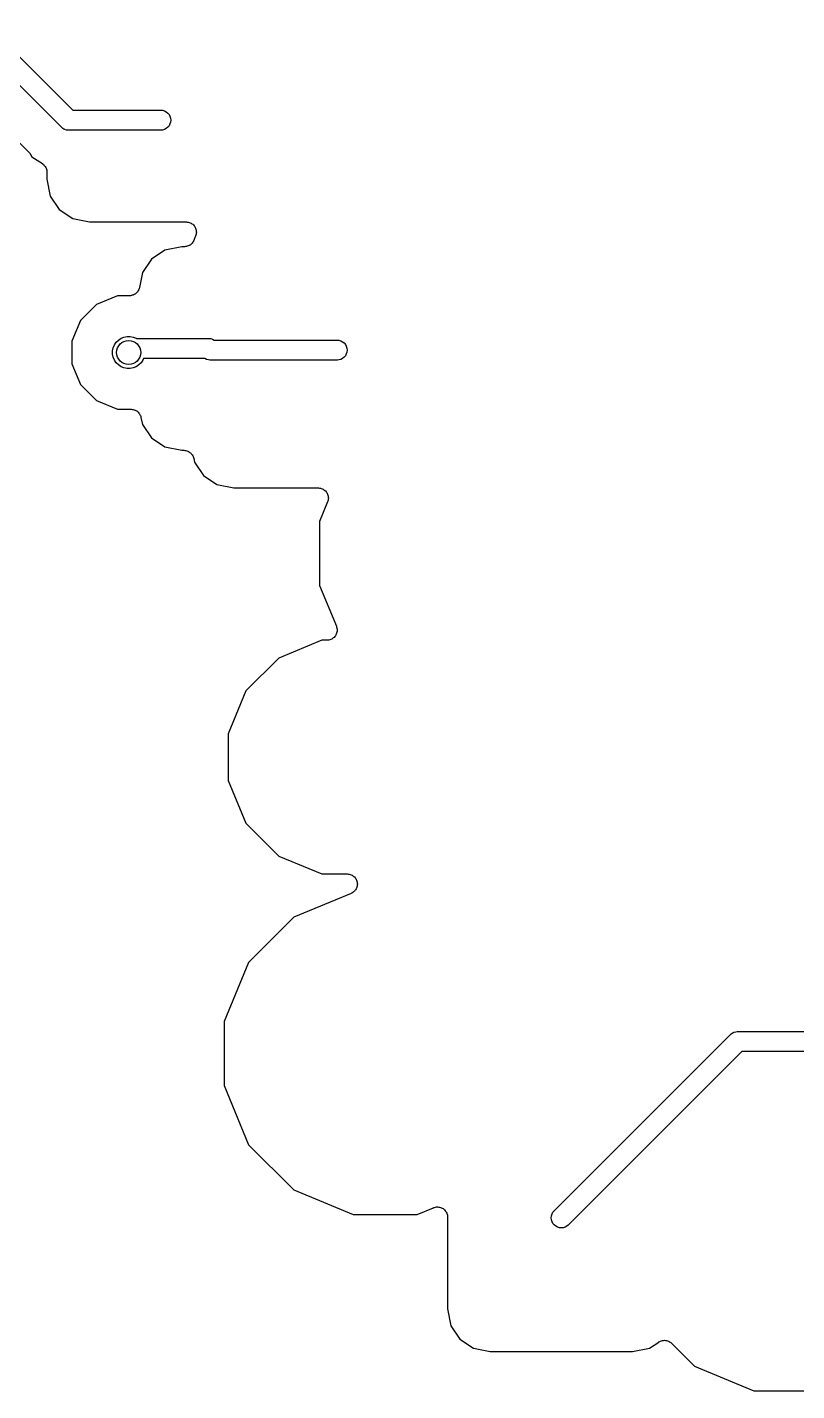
# Model space of a CAD drawing. Extents: x 0.4 to 11.3, y -7.9 to -0.4.
# Drawn here: x 6.245 to 6.624, y -5.183 to -4.513 of the extents above; entities that cross this region are included whole.
import ezdxf

# ---------------------------------------------------------------- set-up
doc = ezdxf.new("R2010")
doc.units = 0
doc.header["$MEASUREMENT"] = 0
doc.layers.add('BLACK', color=7, linetype='CONTINUOUS')

msp = doc.modelspace()

# ---------------------------------------------------------------- linework, layer by layer
at = {"layer": 'BLACK', "linetype": 'CONTINUOUS'}
for p, q in [((6.22708, -4.51342), (6.26779, -4.55413)), ((6.2621, -4.56236), (6.22139, -4.52165)), ((6.21457, -4.54312), (6.24604, -4.57459)), ((6.26779, -4.55413), (6.31127, -4.55413)), ((6.31127, -4.55413), (6.31199, -4.55421)), ((6.31199, -4.55421), (6.31292, -4.55449)), ((6.31292, -4.55449), (6.31377, -4.55494)), ((6.31377, -4.55494), (6.31452, -4.55556)), ((6.31452, -4.55556), (6.31514, -4.55631)), ((6.26225, -4.56255), (6.2621, -4.56236)), ((6.31514, -4.5618), (6.31452, -4.56255)), ((6.31514, -4.55631), (6.31559, -4.55716)), ((6.31559, -4.56095), (6.31514, -4.5618)), ((6.31559, -4.55716), (6.31587, -4.55809)), ((6.31587, -4.56002), (6.31559, -4.56095)), ((6.31587, -4.55809), (6.31597, -4.55906)), ((6.31597, -4.55906), (6.31587, -4.56002)), ((6.26244, -4.56271), (6.26225, -4.56255)), ((6.263, -4.56317), (6.26244, -4.56271)), ((6.26346, -4.56341), (6.263, -4.56317)), ((6.26386, -4.56362), (6.26346, -4.56341)), ((6.26478, -4.56391), (6.26386, -4.56362)), ((6.26551, -4.56398), (6.26478, -4.56391)), ((6.26575, -4.564), (6.26551, -4.56398)), ((6.26551, -4.56398), (6.26551, -4.56398)), ((6.26599, -4.56398), (6.26575, -4.564)), ((6.31127, -4.56398), (6.26599, -4.56398)), ((6.31199, -4.56391), (6.31127, -4.56398)), ((6.31292, -4.56362), (6.31199, -4.56391)), ((6.31377, -4.56317), (6.31292, -4.56362)), ((6.31452, -4.56255), (6.31377, -4.56317)), ((6.24604, -4.57459), (6.24609, -4.57464)), ((6.24609, -4.57464), (6.24638, -4.575)), ((6.24638, -4.575), (6.24666, -4.57535)), ((6.24666, -4.57535), (6.24778, -4.57702)), ((6.24778, -4.57702), (6.25288, -4.58043)), ((6.25288, -4.58043), (6.2529, -4.58044)), ((6.2529, -4.58044), (6.2529, -4.58044)), ((6.2529, -4.58044), (6.2529, -4.58044)), ((6.2529, -4.58044), (6.25294, -4.58047)), ((6.25294, -4.58047), (6.25329, -4.58077)), ((6.25329, -4.58077), (6.25365, -4.58106)), ((6.25365, -4.58106), (6.25366, -4.58108)), ((6.25366, -4.58108), (6.25368, -4.5811)), ((6.25368, -4.5811), (6.25397, -4.58146)), ((6.25397, -4.58146), (6.25427, -4.58182)), ((6.25427, -4.58182), (6.25428, -4.58184)), ((6.25428, -4.58184), (6.25429, -4.58186)), ((6.25429, -4.58186), (6.25451, -4.58227)), ((6.25451, -4.58227), (6.25472, -4.58268)), ((6.25472, -4.58268), (6.25473, -4.5827)), ((6.25473, -4.5827), (6.25474, -4.58273)), ((6.25474, -4.58273), (6.25487, -4.58317)), ((6.25487, -4.58317), (6.25501, -4.58361)), ((6.25501, -4.58361), (6.25501, -4.58364)), ((6.25501, -4.58364), (6.25501, -4.58366)), ((6.25501, -4.58366), (6.25506, -4.58412)), ((6.25506, -4.58412), (6.2551, -4.58459)), ((6.2551, -4.58459), (6.2551, -4.58809)), ((6.2551, -4.58809), (6.25675, -4.59639)), ((6.25675, -4.59639), (6.26117, -4.603)), ((6.26117, -4.603), (6.26779, -4.60742)), ((6.26779, -4.60742), (6.27608, -4.60907)), ((6.27608, -4.60907), (6.32356, -4.60907)), ((6.32356, -4.60907), (6.32361, -4.60907)), ((6.32361, -4.60907), (6.32361, -4.60907)), ((6.32361, -4.60907), (6.32361, -4.60907)), ((6.32361, -4.60907), (6.32363, -4.60907)), ((6.32363, -4.60907), (6.32411, -4.60913)), ((6.32411, -4.60913), (6.32458, -4.60918)), ((6.32458, -4.60918), (6.32459, -4.60918)), ((6.32459, -4.60918), (6.3246, -4.60918)), ((6.3246, -4.60918), (6.32506, -4.60933)), ((6.32506, -4.60933), (6.32551, -4.60947)), ((6.32551, -4.60947), (6.32552, -4.60947)), ((6.32552, -4.60947), (6.32553, -4.60948)), ((6.32553, -4.60948), (6.32595, -4.60971)), ((6.32595, -4.60971), (6.32637, -4.60993)), ((6.32637, -4.60993), (6.32637, -4.60994)), ((6.32637, -4.60994), (6.32638, -4.60995)), ((6.32638, -4.60995), (6.32675, -4.61025)), ((6.32675, -4.61025), (6.32712, -4.61056)), ((6.32712, -4.61056), (6.32712, -4.61057)), ((6.32712, -4.61057), (6.32713, -4.61057)), ((6.32713, -4.61057), (6.32743, -4.61095)), ((6.32743, -4.61095), (6.32773, -4.61132)), ((6.32773, -4.61132), (6.32774, -4.61133)), ((6.32774, -4.61133), (6.32774, -4.61133)), ((6.32774, -4.61133), (6.32796, -4.61176)), ((6.32817, -4.61601), (6.32794, -4.61643)), ((6.32796, -4.61176), (6.32819, -4.61218)), ((6.32818, -4.61599), (6.32817, -4.616)), ((6.32817, -4.616), (6.32817, -4.61601)), ((6.32831, -4.61554), (6.32818, -4.61599)), ((6.32819, -4.61218), (6.32819, -4.61219)), ((6.32819, -4.61219), (6.3282, -4.6122)), ((6.3282, -4.6122), (6.32833, -4.61265)), ((6.32846, -4.61508), (6.32831, -4.61554)), ((6.32833, -4.61265), (6.32847, -4.61311)), ((6.32851, -4.61458), (6.32846, -4.61506)), ((6.32846, -4.61506), (6.32846, -4.61507)), ((6.32846, -4.61507), (6.32846, -4.61508)), ((6.32847, -4.61311), (6.32847, -4.61313)), ((6.32847, -4.61313), (6.32847, -4.61314)), ((6.32847, -4.61314), (6.32851, -4.61361)), ((6.32851, -4.61361), (6.32856, -4.61409)), ((6.32856, -4.61411), (6.32851, -4.61458)), ((6.32856, -4.61409), (6.32856, -4.6141)), ((6.32856, -4.6141), (6.32856, -4.61411)), ((6.32136, -4.62124), (6.31306, -4.62289)), ((6.32267, -4.62124), (6.32136, -4.62124)), ((6.32314, -4.6212), (6.32267, -4.62124)), ((6.3236, -4.62115), (6.32314, -4.6212)), ((6.32362, -4.62115), (6.3236, -4.62115)), ((6.32364, -4.62115), (6.32362, -4.62115)), ((6.32409, -4.62101), (6.32364, -4.62115)), ((6.32454, -4.62088), (6.32409, -4.62101)), ((6.32456, -4.62087), (6.32454, -4.62088)), ((6.32458, -4.62087), (6.32456, -4.62087)), ((6.32499, -4.62065), (6.32458, -4.62087)), ((6.3254, -4.62043), (6.32499, -4.62065)), ((6.32542, -4.62042), (6.3254, -4.62043)), ((6.32544, -4.62041), (6.32542, -4.62042)), ((6.3258, -4.62011), (6.32544, -4.62041)), ((6.32616, -4.61982), (6.3258, -4.62011)), ((6.32618, -4.6198), (6.32616, -4.61982)), ((6.32619, -4.61979), (6.32618, -4.6198)), ((6.32649, -4.61943), (6.32619, -4.61979)), ((6.32679, -4.61907), (6.32649, -4.61943)), ((6.3268, -4.61905), (6.32679, -4.61907)), ((6.32681, -4.61904), (6.3268, -4.61905)), ((6.32704, -4.61863), (6.32681, -4.61904)), ((6.32726, -4.61822), (6.32704, -4.61863)), ((6.32727, -4.6182), (6.32726, -4.61822)), ((6.32728, -4.61818), (6.32727, -4.6182)), ((6.32742, -4.61773), (6.32728, -4.61818)), ((6.32756, -4.61729), (6.32742, -4.61773)), ((6.32757, -4.61725), (6.32756, -4.61729)), ((6.32762, -4.617), (6.32757, -4.61722)), ((6.32757, -4.61722), (6.32757, -4.61725)), ((6.32757, -4.61725), (6.32757, -4.61725)), ((6.32757, -4.61725), (6.32757, -4.61725)), ((6.32772, -4.61685), (6.32762, -4.617)), ((6.32794, -4.61643), (6.32772, -4.61685)), ((6.30645, -4.62731), (6.30203, -4.63393)), ((6.31306, -4.62289), (6.30645, -4.62731)), ((6.30203, -4.63393), (6.30055, -4.64133)), ((6.30002, -4.64274), (6.2998, -4.64315)), ((6.30024, -4.64233), (6.30002, -4.64274)), ((6.30025, -4.64231), (6.30024, -4.64233)), ((6.30026, -4.64229), (6.30025, -4.64231)), ((6.3004, -4.64185), (6.30026, -4.64229)), ((6.30054, -4.6414), (6.3004, -4.64185)), ((6.30055, -4.64136), (6.30054, -4.6414)), ((6.30055, -4.64133), (6.30055, -4.64136)), ((6.30055, -4.64136), (6.30055, -4.64136)), ((6.30055, -4.64136), (6.30055, -4.64136)), ((6.28973, -4.64535), (6.27949, -4.6496)), ((6.29565, -4.64535), (6.28973, -4.64535)), ((6.29612, -4.64531), (6.29565, -4.64535)), ((6.29658, -4.64527), (6.29612, -4.64531)), ((6.2966, -4.64526), (6.29658, -4.64527)), ((6.29662, -4.64526), (6.2966, -4.64526)), ((6.29707, -4.64512), (6.29662, -4.64526)), ((6.29752, -4.64499), (6.29707, -4.64512)), ((6.29754, -4.64498), (6.29752, -4.64499)), ((6.29756, -4.64498), (6.29754, -4.64498)), ((6.29797, -4.64476), (6.29756, -4.64498)), ((6.29838, -4.64454), (6.29797, -4.64476)), ((6.2984, -4.64453), (6.29838, -4.64454)), ((6.29842, -4.64452), (6.2984, -4.64453)), ((6.29878, -4.64422), (6.29842, -4.64452)), ((6.29915, -4.64393), (6.29878, -4.64422)), ((6.29916, -4.64391), (6.29915, -4.64393)), ((6.29917, -4.6439), (6.29916, -4.64391)), ((6.29947, -4.64354), (6.29917, -4.6439)), ((6.29977, -4.64318), (6.29947, -4.64354)), ((6.29978, -4.64317), (6.29977, -4.64318)), ((6.2998, -4.64315), (6.29978, -4.64317)), ((6.27949, -4.6496), (6.27165, -4.65744)), ((6.27165, -4.65744), (6.2674, -4.66768)), ((6.2674, -4.66768), (6.2674, -4.67877)), ((6.2877, -4.67093), (6.2883, -4.6695)), ((6.2883, -4.6695), (6.28916, -4.66821)), ((6.28916, -4.66821), (6.29026, -4.66711)), ((6.29026, -4.66711), (6.29155, -4.66625)), ((6.29155, -4.66625), (6.29298, -4.66566)), ((6.29298, -4.66566), (6.2945, -4.66535)), ((6.2945, -4.66535), (6.29605, -4.66535)), ((6.29605, -4.66535), (6.29757, -4.66566)), ((6.29757, -4.66566), (6.29901, -4.66625)), ((6.29901, -4.66625), (6.29914, -4.66634)), ((6.29914, -4.66634), (6.3344, -4.66634)), ((6.3344, -4.66634), (6.33465, -4.66631)), ((6.33465, -4.66631), (6.33489, -4.66634)), ((6.33489, -4.66634), (6.33489, -4.66634)), ((6.33489, -4.66634), (6.33561, -4.66641)), ((6.33561, -4.66641), (6.33654, -4.66669)), ((6.33654, -4.66669), (6.33735, -4.66713)), ((6.33735, -4.66713), (6.39788, -4.66713)), ((6.39788, -4.66713), (6.3986, -4.6672)), ((6.3986, -4.6672), (6.39953, -4.66748)), ((6.39953, -4.66748), (6.40039, -4.66794)), ((6.40039, -4.66794), (6.40113, -4.66855)), ((6.40113, -4.66855), (6.40175, -4.6693)), ((6.40175, -4.6693), (6.40221, -4.67015)), ((6.2874, -4.67245), (6.2877, -4.67093)), ((6.2874, -4.674), (6.2874, -4.67245)), ((6.2877, -4.67553), (6.2874, -4.674)), ((6.2883, -4.67696), (6.2877, -4.67553)), ((6.30258, -4.67618), (6.30225, -4.67696)), ((6.33273, -4.67618), (6.30258, -4.67618)), ((6.33354, -4.67662), (6.33273, -4.67618)), ((6.40039, -4.67616), (6.39953, -4.67662)), ((6.40113, -4.67554), (6.40039, -4.67616)), ((6.40175, -4.67479), (6.40113, -4.67554)), ((6.40221, -4.67394), (6.40175, -4.67479)), ((6.40221, -4.67015), (6.40249, -4.67108)), ((6.40249, -4.67301), (6.40221, -4.67394)), ((6.40249, -4.67108), (6.40258, -4.67205)), ((6.40258, -4.67205), (6.40249, -4.67301)), ((6.2674, -4.67877), (6.27165, -4.68902)), ((6.28916, -4.67825), (6.2883, -4.67696)), ((6.29026, -4.67934), (6.28916, -4.67825)), ((6.29155, -4.68021), (6.29026, -4.67934)), ((6.29298, -4.6808), (6.29155, -4.68021)), ((6.2945, -4.6811), (6.29298, -4.6808)), ((6.29605, -4.6811), (6.2945, -4.6811)), ((6.29757, -4.6808), (6.29605, -4.6811)), ((6.29901, -4.68021), (6.29757, -4.6808)), ((6.3003, -4.67934), (6.29901, -4.68021)), ((6.30139, -4.67825), (6.3003, -4.67934)), ((6.30225, -4.67696), (6.30139, -4.67825)), ((6.33447, -4.6769), (6.33354, -4.67662)), ((6.33519, -4.67697), (6.33447, -4.6769)), ((6.33543, -4.67699), (6.33519, -4.67697)), ((6.33519, -4.67697), (6.33519, -4.67697)), ((6.33567, -4.67697), (6.33543, -4.67699)), ((6.39788, -4.67697), (6.33567, -4.67697)), ((6.3986, -4.6769), (6.39788, -4.67697)), ((6.39953, -4.67662), (6.3986, -4.6769)), ((6.27165, -4.68902), (6.27949, -4.69686)), ((6.27949, -4.69686), (6.28973, -4.7011)), ((6.28973, -4.7011), (6.29643, -4.7011)), ((6.29643, -4.7011), (6.29646, -4.7011)), ((6.29646, -4.7011), (6.29646, -4.7011)), ((6.29646, -4.7011), (6.29647, -4.7011)), ((6.29647, -4.7011), (6.2965, -4.7011)), ((6.2965, -4.7011), (6.29697, -4.70116)), ((6.29697, -4.70116), (6.29743, -4.7012)), ((6.29743, -4.7012), (6.29745, -4.70121)), ((6.29745, -4.70121), (6.29747, -4.70121)), ((6.29747, -4.70121), (6.29792, -4.70135)), ((6.29792, -4.70135), (6.29837, -4.70149)), ((6.29837, -4.70149), (6.29838, -4.7015)), ((6.29838, -4.7015), (6.2984, -4.70151)), ((6.2984, -4.70151), (6.29881, -4.70173)), ((6.29881, -4.70173), (6.29923, -4.70195)), ((6.29923, -4.70195), (6.29924, -4.70197)), ((6.29924, -4.70197), (6.29926, -4.70198)), ((6.29926, -4.70198), (6.29962, -4.70228)), ((6.29962, -4.70228), (6.29998, -4.70258)), ((6.29998, -4.70258), (6.29999, -4.70259)), ((6.29999, -4.70259), (6.30001, -4.7026)), ((6.30001, -4.7026), (6.3003, -4.70297)), ((6.3003, -4.70297), (6.3006, -4.70333)), ((6.3006, -4.70333), (6.3006, -4.70335)), ((6.3006, -4.70335), (6.30062, -4.70336)), ((6.30062, -4.70336), (6.30084, -4.70378)), ((6.30084, -4.70378), (6.30105, -4.70419)), ((6.30105, -4.70419), (6.30106, -4.70421)), ((6.30106, -4.70421), (6.30107, -4.70423)), ((6.30107, -4.70423), (6.3012, -4.70468)), ((6.3012, -4.70468), (6.30134, -4.70513)), ((6.30134, -4.70513), (6.30203, -4.70859)), ((6.30203, -4.70859), (6.30645, -4.71521)), ((6.30645, -4.71521), (6.31306, -4.71963)), ((6.31306, -4.71963), (6.32136, -4.72128)), ((6.32136, -4.72128), (6.32236, -4.72128)), ((6.32236, -4.72128), (6.32239, -4.72128)), ((6.32239, -4.72128), (6.32239, -4.72128)), ((6.32239, -4.72128), (6.32239, -4.72128)), ((6.32239, -4.72128), (6.32243, -4.72128)), ((6.32243, -4.72128), (6.32289, -4.72133)), ((6.32289, -4.72133), (6.32336, -4.72138)), ((6.32336, -4.72138), (6.32338, -4.72138)), ((6.32338, -4.72138), (6.3234, -4.72139)), ((6.3234, -4.72139), (6.32384, -4.72153)), ((6.32384, -4.72153), (6.32429, -4.72167)), ((6.32429, -4.72167), (6.32431, -4.72168)), ((6.32431, -4.72168), (6.32433, -4.72168)), ((6.32433, -4.72168), (6.32474, -4.72191)), ((6.32474, -4.72191), (6.32515, -4.72213)), ((6.32515, -4.72213), (6.32516, -4.72214)), ((6.32516, -4.72214), (6.32518, -4.72215)), ((6.32518, -4.72215), (6.32554, -4.72245)), ((6.32554, -4.72245), (6.3259, -4.72275)), ((6.3259, -4.72275), (6.32591, -4.72277)), ((6.32591, -4.72277), (6.32593, -4.72278)), ((6.32593, -4.72278), (6.32622, -4.72314)), ((6.32622, -4.72314), (6.32652, -4.72351)), ((6.32652, -4.72351), (6.32653, -4.72352)), ((6.32653, -4.72352), (6.32654, -4.72354)), ((6.32654, -4.72354), (6.32676, -4.72395)), ((6.32676, -4.72395), (6.32698, -4.72437)), ((6.32698, -4.72437), (6.32698, -4.72439)), ((6.32698, -4.72439), (6.32699, -4.7244)), ((6.32699, -4.7244), (6.32712, -4.72485)), ((6.32712, -4.72485), (6.32726, -4.7253)), ((6.32726, -4.7253), (6.32762, -4.7271)), ((6.32762, -4.7271), (6.33204, -4.73371)), ((6.33204, -4.73371), (6.33865, -4.73813)), ((6.33865, -4.73813), (6.34695, -4.73978)), ((6.34695, -4.73978), (6.38842, -4.73978)), ((6.38842, -4.73978), (6.38847, -4.73978)), ((6.38847, -4.73978), (6.38847, -4.73978)), ((6.38847, -4.73978), (6.38847, -4.73978)), ((6.38847, -4.73978), (6.38849, -4.73978)), ((6.38849, -4.73978), (6.38897, -4.73984)), ((6.38897, -4.73984), (6.38944, -4.73989)), ((6.38944, -4.73989), (6.38945, -4.73989)), ((6.38945, -4.73989), (6.38946, -4.73989)), ((6.38946, -4.73989), (6.38992, -4.74004)), ((6.38992, -4.74004), (6.39037, -4.74018)), ((6.39037, -4.74018), (6.39038, -4.74018)), ((6.39038, -4.74018), (6.39039, -4.74019)), ((6.39039, -4.74019), (6.39081, -4.74042)), ((6.39081, -4.74042), (6.39123, -4.74064)), ((6.39123, -4.74064), (6.39124, -4.74065)), ((6.39124, -4.74065), (6.39125, -4.74066)), ((6.39125, -4.74066), (6.39161, -4.74096)), ((6.39161, -4.74096), (6.39198, -4.74126)), ((6.39198, -4.74126), (6.39199, -4.74127)), ((6.39199, -4.74127), (6.392, -4.74128)), ((6.392, -4.74128), (6.3923, -4.74166)), ((6.3923, -4.74166), (6.39259, -4.74202)), ((6.39259, -4.74202), (6.3926, -4.74203)), ((6.3926, -4.74203), (6.39261, -4.74204)), ((6.39261, -4.74204), (6.39283, -4.74247)), ((6.39283, -4.74247), (6.39305, -4.74288)), ((6.39305, -4.74288), (6.39305, -4.7429)), ((6.39305, -4.7429), (6.39306, -4.74291)), ((6.39306, -4.74291), (6.39319, -4.74336)), ((6.39319, -4.74336), (6.39333, -4.74382)), ((6.39304, -4.74669), (6.38906, -4.75632)), ((6.39318, -4.74624), (6.39304, -4.74669)), ((6.39332, -4.74579), (6.39318, -4.74624)), ((6.39333, -4.74576), (6.39332, -4.74577)), ((6.39332, -4.74577), (6.39332, -4.74579)), ((6.39333, -4.74382), (6.39333, -4.74383)), ((6.39333, -4.74383), (6.39334, -4.74384)), ((6.39337, -4.74529), (6.39333, -4.74576)), ((6.39334, -4.74384), (6.39338, -4.74432)), ((6.39342, -4.74482), (6.39337, -4.74529)), ((6.39338, -4.74432), (6.39342, -4.74479)), ((6.39342, -4.74479), (6.39342, -4.7448)), ((6.39342, -4.7448), (6.39342, -4.74482)), ((6.38906, -4.75632), (6.38906, -4.78777)), ((6.38906, -4.78777), (6.39732, -4.80773)), ((6.39732, -4.80773), (6.39734, -4.80777)), ((6.39734, -4.80777), (6.39734, -4.80777)), ((6.39734, -4.80777), (6.39734, -4.80777)), ((6.39734, -4.80777), (6.39735, -4.8078)), ((6.39735, -4.8078), (6.39748, -4.80826)), ((6.39748, -4.80826), (6.39761, -4.80871)), ((6.39765, -4.81017), (6.3976, -4.81065)), ((6.39761, -4.80871), (6.39762, -4.80872)), ((6.39762, -4.80872), (6.39762, -4.80873)), ((6.39762, -4.80873), (6.39766, -4.80921)), ((6.3977, -4.80971), (6.39765, -4.81017)), ((6.39766, -4.80921), (6.3977, -4.80968)), ((6.3977, -4.80968), (6.3977, -4.80969)), ((6.3977, -4.80969), (6.3977, -4.80971)), ((6.39016, -4.81465), (6.36906, -4.82338)), ((6.3927, -4.81465), (6.39016, -4.81465)), ((6.39318, -4.8146), (6.3927, -4.81465)), ((6.39365, -4.81456), (6.39318, -4.8146)), ((6.39366, -4.81455), (6.39365, -4.81456)), ((6.39367, -4.81455), (6.39366, -4.81455)), ((6.39413, -4.81441), (6.39367, -4.81455)), ((6.39458, -4.81428), (6.39413, -4.81441)), ((6.3946, -4.81427), (6.39458, -4.81428)), ((6.39461, -4.81427), (6.3946, -4.81427)), ((6.39503, -4.81404), (6.39461, -4.81427)), ((6.39545, -4.81382), (6.39503, -4.81404)), ((6.39546, -4.81382), (6.39545, -4.81382)), ((6.39547, -4.81381), (6.39546, -4.81382)), ((6.39584, -4.81351), (6.39547, -4.81381)), ((6.39621, -4.81321), (6.39584, -4.81351)), ((6.39622, -4.8132), (6.39621, -4.81321)), ((6.39623, -4.81319), (6.39622, -4.8132)), ((6.39653, -4.81283), (6.39623, -4.81319)), ((6.39683, -4.81246), (6.39653, -4.81283)), ((6.39684, -4.81245), (6.39683, -4.81246)), ((6.39685, -4.81244), (6.39684, -4.81245)), ((6.39708, -4.81202), (6.39685, -4.81244)), ((6.3973, -4.81161), (6.39708, -4.81202)), ((6.39731, -4.81159), (6.3973, -4.81161)), ((6.39745, -4.81112), (6.39731, -4.81158)), ((6.39731, -4.81158), (6.39731, -4.81159)), ((6.3976, -4.81068), (6.39745, -4.81112)), ((6.3976, -4.81065), (6.3976, -4.81066)), ((6.3976, -4.81066), (6.3976, -4.81068)), ((6.36906, -4.82338), (6.35291, -4.83953)), ((6.35291, -4.83953), (6.34417, -4.86063)), ((6.34417, -4.86063), (6.34417, -4.88347)), ((6.34417, -4.88347), (6.35291, -4.90456)), ((6.35291, -4.90456), (6.36906, -4.92071)), ((6.36906, -4.92071), (6.39016, -4.92945)), ((6.39016, -4.92945), (6.40264, -4.92945)), ((6.40264, -4.92945), (6.4027, -4.92945)), ((6.4027, -4.92945), (6.4027, -4.92945)), ((6.4027, -4.92945), (6.4027, -4.92945)), ((6.4027, -4.92945), (6.40271, -4.92945)), ((6.40271, -4.92945), (6.4032, -4.9295)), ((6.4032, -4.9295), (6.40367, -4.92956)), ((6.40367, -4.92956), (6.40367, -4.92956)), ((6.40367, -4.92956), (6.40368, -4.92956)), ((6.40368, -4.92956), (6.40415, -4.92971)), ((6.40415, -4.92971), (6.4046, -4.92985)), ((6.4046, -4.92985), (6.4046, -4.92985)), ((6.4046, -4.92985), (6.40461, -4.92985)), ((6.40461, -4.92985), (6.40503, -4.93008)), ((6.40503, -4.93008), (6.40546, -4.93032)), ((6.40546, -4.93032), (6.40546, -4.93032)), ((6.40546, -4.93032), (6.40546, -4.93032)), ((6.40546, -4.93032), (6.40583, -4.93063)), ((6.40583, -4.93063), (6.40621, -4.93094)), ((6.40621, -4.93094), (6.40621, -4.93095)), ((6.40621, -4.93095), (6.40621, -4.93095)), ((6.40621, -4.93095), (6.40652, -4.93134)), ((6.40648, -4.93761), (6.40617, -4.93799)), ((6.40678, -4.93724), (6.40648, -4.93761)), ((6.40652, -4.93134), (6.40682, -4.9317)), ((6.40679, -4.93724), (6.40678, -4.93724)), ((6.40702, -4.93681), (6.40679, -4.93724)), ((6.40679, -4.93724), (6.40679, -4.93724)), ((6.40682, -4.9317), (6.40682, -4.93171)), ((6.40682, -4.93171), (6.40682, -4.93171)), ((6.40682, -4.93171), (6.40705, -4.93215)), ((6.40725, -4.93639), (6.40702, -4.93681)), ((6.40705, -4.93215), (6.40727, -4.93257)), ((6.40739, -4.93592), (6.40725, -4.93638)), ((6.40725, -4.93638), (6.40725, -4.93638)), ((6.40725, -4.93638), (6.40725, -4.93639)), ((6.40727, -4.93257), (6.40727, -4.93257)), ((6.40727, -4.93257), (6.40728, -4.93258)), ((6.40728, -4.93258), (6.40741, -4.93303)), ((6.40754, -4.93545), (6.40739, -4.93592)), ((6.40741, -4.93303), (6.40755, -4.9335)), ((6.40759, -4.93498), (6.40754, -4.93545)), ((6.40754, -4.93545), (6.40754, -4.93545)), ((6.40754, -4.93545), (6.40754, -4.93545)), ((6.40755, -4.9335), (6.40755, -4.93351)), ((6.40755, -4.93351), (6.40755, -4.93351)), ((6.40755, -4.93351), (6.40759, -4.93398)), ((6.40759, -4.93398), (6.40764, -4.93447)), ((6.40764, -4.93448), (6.40759, -4.93498)), ((6.40764, -4.93447), (6.40764, -4.93448)), ((6.40764, -4.93448), (6.40764, -4.93448)), ((6.40455, -4.93907), (6.37648, -4.9507)), ((6.40498, -4.93884), (6.40455, -4.93907)), ((6.40541, -4.93861), (6.40498, -4.93884)), ((6.4058, -4.9383), (6.40541, -4.93861)), ((6.40541, -4.93861), (6.40541, -4.93861)), ((6.40541, -4.93861), (6.40541, -4.93861)), ((6.40616, -4.938), (6.4058, -4.9383)), ((6.40617, -4.93799), (6.40616, -4.938)), ((6.40617, -4.93799), (6.40617, -4.93799)), ((6.37648, -4.9507), (6.35424, -4.97294)), ((6.35424, -4.97294), (6.3422, -5.00199)), ((6.3422, -5.00199), (6.3422, -5.03344)), ((6.50422, -5.09512), (6.59084, -5.0085)), ((6.59084, -5.0085), (6.59099, -5.00831)), ((6.59099, -5.00831), (6.59128, -5.00808)), ((6.59128, -5.00808), (6.59174, -5.0077)), ((6.59174, -5.0077), (6.5926, -5.00724)), ((6.5926, -5.00724), (6.59352, -5.00696)), ((6.59352, -5.00696), (6.59425, -5.00689)), ((6.59425, -5.00689), (6.59449, -5.00687)), ((6.59425, -5.00689), (6.59425, -5.00689)), ((6.59449, -5.00687), (6.59473, -5.00689)), ((6.59473, -5.00689), (6.72216, -5.00689)), ((6.59653, -5.01673), (6.51118, -5.10208)), ((6.72216, -5.01673), (6.59653, -5.01673)), ((6.3422, -5.03344), (6.35424, -5.0625)), ((6.35424, -5.0625), (6.37648, -5.08474)), ((6.37648, -5.08474), (6.40553, -5.09677)), ((6.40553, -5.09677), (6.43698, -5.09677)), ((6.43698, -5.09677), (6.44504, -5.09344)), ((6.44504, -5.09344), (6.44508, -5.09342)), ((6.44508, -5.09342), (6.4451, -5.09341)), ((6.44508, -5.09342), (6.44508, -5.09342)), ((6.44508, -5.09342), (6.44508, -5.09342)), ((6.4451, -5.09341), (6.44557, -5.09328)), ((6.44557, -5.09328), (6.44601, -5.09314)), ((6.44601, -5.09314), (6.44603, -5.09314)), ((6.44603, -5.09314), (6.44604, -5.09314)), ((6.44604, -5.09314), (6.44652, -5.0931)), ((6.44652, -5.0931), (6.44699, -5.09306)), ((6.44699, -5.09306), (6.447, -5.09306)), ((6.447, -5.09306), (6.44701, -5.09306)), ((6.44701, -5.09306), (6.44748, -5.09311)), ((6.44748, -5.09311), (6.44796, -5.09316)), ((6.44796, -5.09316), (6.44797, -5.09316)), ((6.44797, -5.09316), (6.44798, -5.09316)), ((6.44798, -5.09316), (6.44843, -5.0933)), ((6.44843, -5.0933), (6.44889, -5.09345)), ((6.44889, -5.09345), (6.4489, -5.09345)), ((6.4489, -5.09345), (6.44891, -5.09346)), ((6.44891, -5.09346), (6.44933, -5.09368)), ((6.44933, -5.09368), (6.44975, -5.09391)), ((6.44975, -5.09391), (6.44976, -5.09392)), ((6.44976, -5.09392), (6.44977, -5.09392)), ((6.44977, -5.09392), (6.45013, -5.09423)), ((6.45013, -5.09423), (6.4505, -5.09453)), ((6.4505, -5.09453), (6.45051, -5.09454)), ((6.45051, -5.09454), (6.45052, -5.09455)), ((6.45052, -5.09455), (6.45081, -5.09492)), ((6.45081, -5.09492), (6.45112, -5.09529)), ((6.45112, -5.09529), (6.45112, -5.0953)), ((6.45112, -5.0953), (6.45113, -5.09531)), ((6.45113, -5.09531), (6.45135, -5.09573)), ((6.45135, -5.09573), (6.45157, -5.09615)), ((6.45157, -5.09615), (6.45158, -5.09616)), ((6.45158, -5.09616), (6.45158, -5.09617)), ((6.45158, -5.09617), (6.45172, -5.09663)), ((6.45172, -5.09663), (6.45186, -5.09708)), ((6.45186, -5.09708), (6.45186, -5.0971)), ((6.45186, -5.0971), (6.45186, -5.09711)), ((6.45186, -5.09711), (6.45191, -5.09759)), ((6.45191, -5.09759), (6.45195, -5.09806)), ((6.45195, -5.09806), (6.45195, -5.14321)), ((6.50293, -5.09843), (6.50302, -5.09746)), ((6.50302, -5.09939), (6.50293, -5.09843)), ((6.50302, -5.09746), (6.50331, -5.09653)), ((6.50331, -5.09653), (6.50376, -5.09568)), ((6.50376, -5.09568), (6.50422, -5.09512)), ((6.50331, -5.10032), (6.50302, -5.09939)), ((6.50376, -5.10117), (6.50331, -5.10032)), ((6.50438, -5.10192), (6.50376, -5.10117)), ((6.50513, -5.10254), (6.50438, -5.10192)), ((6.50598, -5.10299), (6.50513, -5.10254)), ((6.50691, -5.10328), (6.50598, -5.10299)), ((6.50787, -5.10337), (6.50691, -5.10328)), ((6.50884, -5.10328), (6.50787, -5.10337)), ((6.50977, -5.10299), (6.50884, -5.10328)), ((6.51062, -5.10254), (6.50977, -5.10299)), ((6.51118, -5.10208), (6.51062, -5.10254)), ((6.45195, -5.14321), (6.4536, -5.1515)), ((6.4536, -5.1515), (6.45802, -5.15812)), ((6.45802, -5.15812), (6.46464, -5.16254)), ((6.55711, -5.15883), (6.55756, -5.1587)), ((6.55756, -5.1587), (6.55758, -5.1587)), ((6.55758, -5.1587), (6.5576, -5.15869)), ((6.5576, -5.15869), (6.55807, -5.15865)), ((6.55807, -5.15865), (6.55853, -5.15861)), ((6.55853, -5.15861), (6.55855, -5.15861)), ((6.55855, -5.15861), (6.55857, -5.15861)), ((6.55857, -5.15861), (6.55904, -5.15866)), ((6.55904, -5.15866), (6.5595, -5.15871)), ((6.5595, -5.15871), (6.55952, -5.15871)), ((6.55952, -5.15871), (6.55954, -5.15871)), ((6.55954, -5.15871), (6.55999, -5.15885)), ((6.46464, -5.16254), (6.47293, -5.16419)), ((6.47293, -5.16419), (6.54281, -5.16419)), ((6.54281, -5.16419), (6.55111, -5.16254)), ((6.55111, -5.16254), (6.55574, -5.15945)), ((6.55574, -5.15945), (6.55576, -5.15943)), ((6.55576, -5.15943), (6.55579, -5.15941)), ((6.55576, -5.15943), (6.55576, -5.15943)), ((6.55576, -5.15943), (6.55576, -5.15943)), ((6.55579, -5.15941), (6.55621, -5.15919)), ((6.55621, -5.15919), (6.55663, -5.15898)), ((6.55663, -5.15898), (6.55664, -5.15897)), ((6.55664, -5.15897), (6.55666, -5.15896)), ((6.55666, -5.15896), (6.55711, -5.15883)), ((6.55999, -5.15885), (6.56044, -5.15899)), ((6.56044, -5.15899), (6.56045, -5.159)), ((6.56045, -5.159), (6.56047, -5.15901)), ((6.56047, -5.15901), (6.56089, -5.15923)), ((6.56089, -5.15923), (6.5613, -5.15945)), ((6.5613, -5.15945), (6.56131, -5.15946)), ((6.56131, -5.15946), (6.56133, -5.15947)), ((6.56133, -5.15947), (6.56169, -5.15977)), ((6.56169, -5.15977), (6.56205, -5.16007)), ((6.56205, -5.16007), (6.57333, -5.17135)), ((6.57333, -5.17135), (6.60239, -5.18339)), ((6.60239, -5.18339), (6.63384, -5.18339))]:
    msp.add_line(p, q, dxfattribs=at)
at = {"layer": 'BLACK'}
msp.add_circle((6.29528, -4.67323), 0.00591, dxfattribs=at)

doc.saveas('drawing.dxf')
